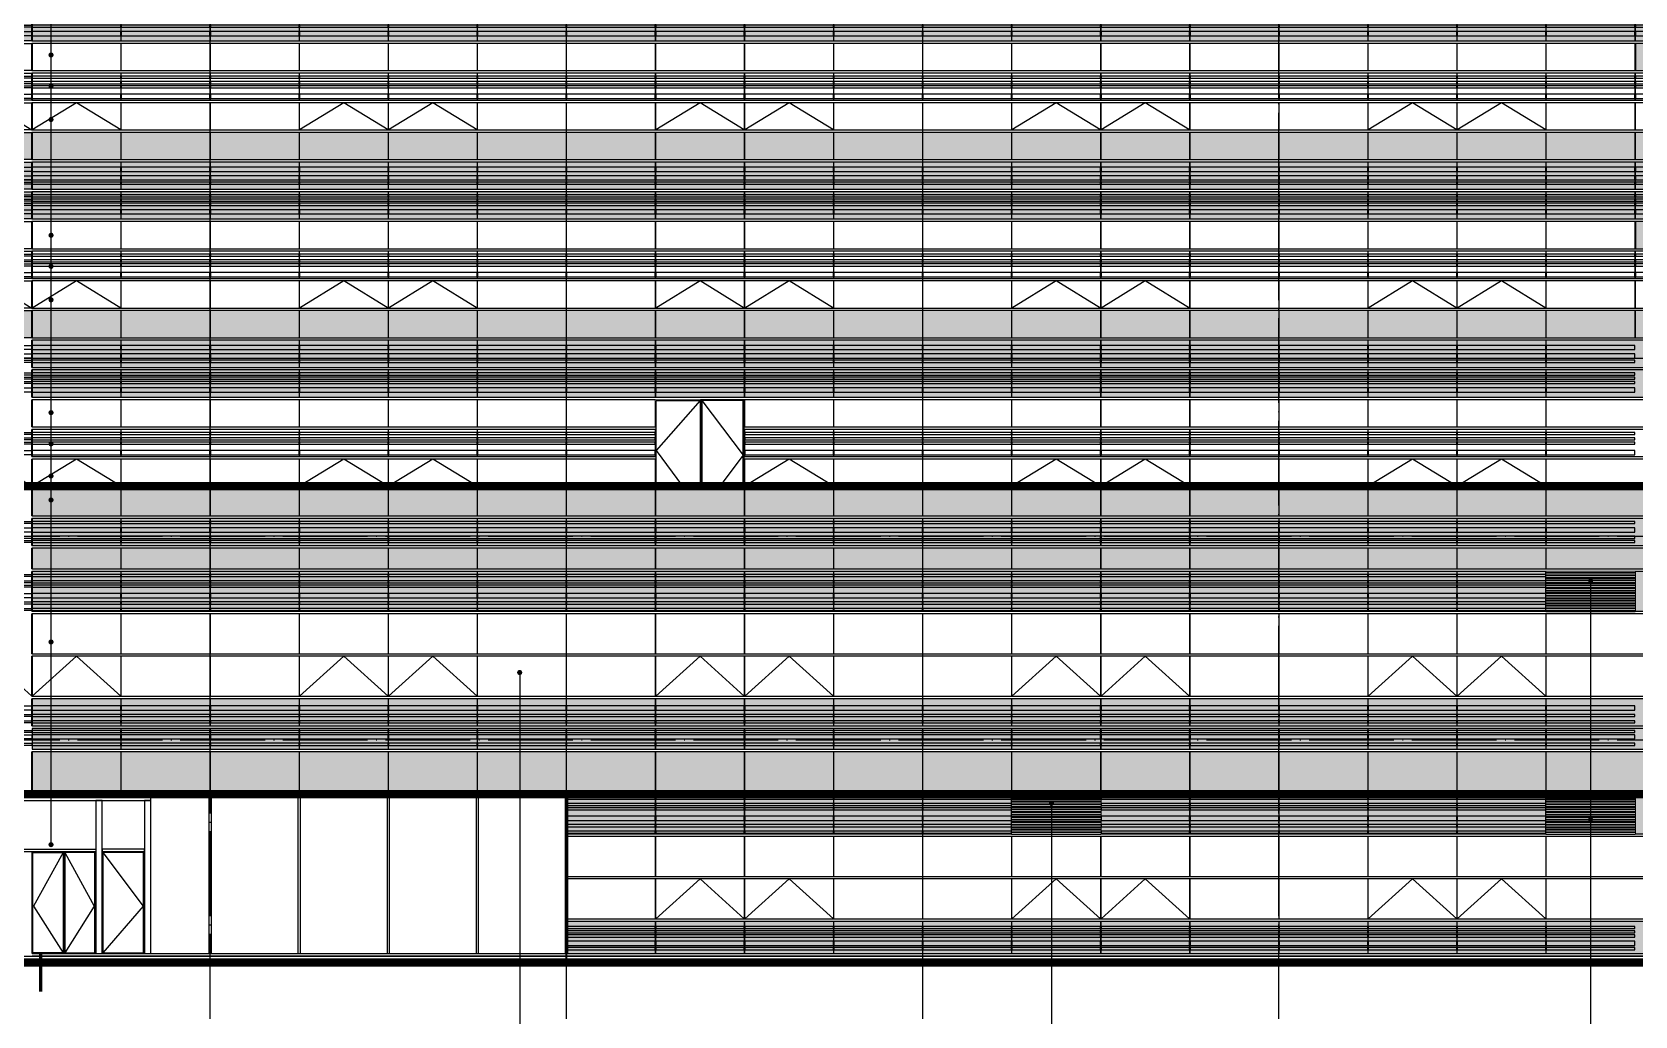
# Model space of a CAD drawing. Header units: millimetres. Extents: x 708158 to 1984082, y -168213 to -53.
# Drawn here: x 769185 to 806980, y -87367 to -64169 of the extents above; entities that cross this region are included whole.
import ezdxf

# ---------------------------------------------------------------- set-up
doc = ezdxf.new("R2010")
doc.units = ezdxf.units.MM
doc.header["$LTSCALE"] = 1000
doc.set_wipeout_variables(frame=1)
doc.linetypes.add('DOTE', pattern=[2.42, 2, -0.2, 0.02, -0.2])
doc.layers.get('0').update_dxf_attribs({"color": 8})
for name, color, linetype in [('230303生产综合楼-平面图_t8$0$DIM_IDEN', 3, 'Continuous'), ('A-AXIS', 1, 'DOTE'), ('A-看线', 63, 'Continuous'), ('DIM_LEAD', 3, 'Continuous'), ('DOTE', 1, 'DOTE'), ('WINDOW', 4, 'Continuous'), ('看线', 115, 'Continuous'), ('立面加粗', 5, 'Continuous'), ('立面填充线2 穿孔板', 105, 'Continuous'), ('立面窗户线', 21, 'Continuous')]:
    doc.layers.add(name, color=color, linetype=linetype)
doc.layers.add('E-百叶', color=8, linetype='Continuous', lineweight=35)

# ---------------------------------------------------------------- blocks, each defined once
blk = doc.blocks.new('A$C6CD55E1A')
at = {"layer": 'A-看线'}
for points in [[(0, -70), (2090, -70), (2090, -120), (0, -120)], [(0, -220), (2090, -220), (2090, -320), (0, -320)], [(2100, -70), (4190, -70), (4190, -120), (2100, -120)], [(2100, -220), (4190, -220), (4190, -320), (2100, -320)], [(0, -420), (2090, -420), (2090, -470), (0, -470)], [(0, -520), (2090, -520), (2090, -570), (0, -570)], [(2100, -420), (4190, -420), (4190, -470), (2100, -470)], [(2100, -520), (4190, -520), (4190, -570), (2100, -570)], [(0, -1320), (2090, -1320), (2090, -1370), (0, -1370)], [(0, -1470), (2090, -1470), (2090, -1520), (0, -1520)], [(2100, -1320), (4190, -1320), (4190, -1370), (2100, -1370)], [(2100, -1470), (4190, -1470), (4190, -1520), (2100, -1520)], [(0, -1570), (2090, -1570), (2090, -1620), (0, -1620)], [(0, -1770), (2090, -1770), (2090, -1870), (0, -1870)], [(2100, -1570), (4190, -1570), (4190, -1620), (2100, -1620)], [(2100, -1770), (4190, -1770), (4190, -1870), (2100, -1870)], [(0, -1970), (2090, -1970), (2090, -2020), (0, -2020)], [(0, -2120), (2090, -2120), (2090, -2170), (0, -2170)], [(2100, -1970), (4190, -1970), (4190, -2020), (2100, -2020)], [(2100, -2120), (4190, -2120), (4190, -2170), (2100, -2170)]]:
    blk.add_lwpolyline(points, close=True, dxfattribs=at)
at = {"layer": 'WINDOW'}
for points in [[(2090, 0), (2100, 0), (2100, -640), (2090, -640)], [(4190, 0), (4200, 0), (4200, -640), (4190, -640)], [(2090, -700), (2100, -700), (2100, -1190), (2090, -1190)], [(4190, -700), (4200, -700), (4200, -1190), (4190, -1190)], [(2090, -1250), (2100, -1250), (2100, -2190), (2090, -2190)], [(4190, -1250), (4200, -1250), (4200, -2190), (4190, -2190)], [(2090, -2250), (2100, -2250), (2100, -3190), (2090, -3190)], [(4190, -2250), (4200, -2250), (4200, -3190), (4190, -3190)], [(2090, -3250), (2100, -3250), (2100, -4190), (2090, -4190)], [(4190, -3250), (4200, -3250), (4200, -4190), (4190, -4190)]]:
    blk.add_lwpolyline(points, close=True, dxfattribs=at)
blk.add_lwpolyline([(2100, -4190), (3145, -3250), (4190, -4190)], dxfattribs=at)
blk = doc.blocks.new('A$C02054E28')
at = {"layer": 'A-看线'}
for points in [[(0, -170), (2090, -170), (2090, -270), (0, -270)], [(0, -370), (2090, -370), (2090, -420), (0, -420)], [(2100, -170), (4190, -170), (4190, -270), (2100, -270)], [(2100, -370), (4190, -370), (4190, -420), (2100, -420)], [(0, -520), (2090, -520), (2090, -570), (0, -570)], [(0, -750), (2090, -750), (2090, -800), (0, -800)], [(2100, -520), (4190, -520), (4190, -570), (2100, -570)], [(2100, -750), (4190, -750), (4190, -800), (2100, -800)], [(0, -850), (2090, -850), (2090, -950), (0, -950)], [(0, -1050), (2090, -1050), (2090, -1100), (0, -1100)], [(2100, -850), (4190, -850), (4190, -950), (2100, -950)], [(2100, -1050), (4190, -1050), (4190, -1100), (2100, -1100)]]:
    blk.add_lwpolyline(points, close=True, dxfattribs=at)
at = {"layer": 'WINDOW'}
for points in [[(2090, 0), (2100, 0), (2100, -640), (2090, -640)], [(4190, 0), (4200, 0), (4200, -640), (4190, -640)], [(2090, -700), (2100, -700), (2100, -1190), (2090, -1190)], [(2090, -1250), (2100, -1250), (2100, -2190), (2090, -2190)], [(4190, -1250), (4200, -1250), (4200, -2190), (4190, -2190)]]:
    blk.add_lwpolyline(points, close=True, dxfattribs=at)
blk = doc.blocks.new('A$C24AE1B25')
at = {"layer": '立面窗户线'}
blk.add_lwpolyline([(46850, 30), (0, 30), (-30, 30), (-300, 0), (-300, -30), (0, -30), (46850, -30)], dxfattribs=at)
blk = doc.blocks.new('A$C05264923')
at = {"layer": '立面窗户线'}
blk.add_lwpolyline([(46850, 30), (0, 30), (-90, 30), (-90, -30), (0, -30), (46850, -30)], dxfattribs=at)
blk = doc.blocks.new('A$C646C2EE2')
at = {"layer": 'A-看线'}
for points in [[(0, -70), (2090, -70), (2090, -120), (0, -120)], [(0, -200), (2090, -200), (2090, -250), (0, -250)], [(0, -300), (2090, -300), (2090, -350), (0, -350)], [(2100, -70), (4190, -70), (4190, -120), (2100, -120)], [(2100, -200), (4190, -200), (4190, -250), (2100, -250)], [(2100, -300), (4190, -300), (4190, -350), (2100, -350)], [(4200, -70), (6290, -70), (6290, -120), (4200, -120)], [(4200, -200), (6290, -200), (6290, -250), (4200, -250)], [(4200, -300), (6290, -300), (6290, -350), (4200, -350)], [(6300, -70), (8390, -70), (8390, -120), (6300, -120)], [(6300, -200), (8390, -200), (8390, -250), (6300, -250)], [(6300, -300), (8390, -300), (8390, -350), (6300, -350)], [(0, -500), (2090, -500), (2090, -600), (0, -600)], [(2100, -500), (4190, -500), (4190, -600), (2100, -600)], [(4200, -500), (6290, -500), (6290, -600), (4200, -600)], [(6300, -500), (8390, -500), (8390, -600), (6300, -600)]]:
    blk.add_lwpolyline(points, close=True, dxfattribs=at)
at = {"layer": 'WINDOW'}
for points in [[(2090, 0), (2100, 0), (2100, -640), (2090, -640)], [(4190, 0), (4200, 0), (4200, -640), (4190, -640)], [(6290, 0), (6300, 0), (6300, -640), (6290, -640)], [(8390, 0), (8400, 0), (8400, -640), (8390, -640)]]:
    blk.add_lwpolyline(points, close=True, dxfattribs=at)
blk = doc.blocks.new('A$C03EC34EA')
at = {"layer": 'A-看线'}
for points in [[(5, -40), (645, -40), (645, -140), (5, -140)], [(5, -240), (645, -240), (645, -340), (5, -340)], [(5, -390), (645, -390), (645, -440), (5, -440)], [(5, -690), (645, -690), (645, -740), (5, -740)], [(5, -790), (645, -790), (645, -840), (5, -840)], [(5, -890), (645, -890), (645, -940), (5, -940)], [(5, -1040), (645, -1040), (645, -1140), (5, -1140)]]:
    blk.add_lwpolyline(points, close=True, dxfattribs=at)
at = {"layer": 'WINDOW'}
for points in [[(-5, 80), (5, 80), (5, -560), (-5, -560)], [(645, 80), (655, 80), (655, -560), (645, -560)], [(-5, -620), (5, -620), (5, -1260), (-5, -1260)], [(645, -620), (655, -620), (655, -1260), (645, -1260)]]:
    blk.add_lwpolyline(points, close=True, dxfattribs=at)
blk = doc.blocks.new('A$C2A3A27BA')
at = {"layer": 'A-看线'}
for points in [[(0, -40), (2090, -40), (2090, -140), (0, -140)], [(0, -240), (2090, -240), (2090, -340), (0, -340)], [(2100, -40), (4190, -40), (4190, -140), (2100, -140)], [(2100, -240), (4190, -240), (4190, -340), (2100, -340)], [(4200, -40), (6290, -40), (6290, -140), (4200, -140)], [(4200, -240), (6290, -240), (6290, -340), (4200, -340)], [(6300, -40), (8390, -40), (8390, -140), (6300, -140)], [(6300, -240), (8390, -240), (8390, -340), (6300, -340)], [(0, -390), (2090, -390), (2090, -440), (0, -440)], [(0, -690), (2090, -690), (2090, -740), (0, -740)], [(2100, -390), (4190, -390), (4190, -440), (2100, -440)], [(2100, -690), (4190, -690), (4190, -740), (2100, -740)], [(4200, -390), (6290, -390), (6290, -440), (4200, -440)], [(4200, -690), (6290, -690), (6290, -740), (4200, -740)], [(6300, -390), (8390, -390), (8390, -440), (6300, -440)], [(6300, -690), (8390, -690), (8390, -740), (6300, -740)], [(0, -790), (2090, -790), (2090, -840), (0, -840)], [(0, -890), (2090, -890), (2090, -940), (0, -940)], [(0, -1040), (2090, -1040), (2090, -1140), (0, -1140)], [(2100, -790), (4190, -790), (4190, -840), (2100, -840)], [(2100, -890), (4190, -890), (4190, -940), (2100, -940)], [(2100, -1040), (4190, -1040), (4190, -1140), (2100, -1140)], [(4200, -790), (6290, -790), (6290, -840), (4200, -840)], [(4200, -890), (6290, -890), (6290, -940), (4200, -940)], [(4200, -1040), (6290, -1040), (6290, -1140), (4200, -1140)], [(6300, -790), (8390, -790), (8390, -840), (6300, -840)], [(6300, -890), (8390, -890), (8390, -940), (6300, -940)], [(6300, -1040), (8390, -1040), (8390, -1140), (6300, -1140)]]:
    blk.add_lwpolyline(points, close=True, dxfattribs=at)
at = {"layer": 'WINDOW'}
for points in [[(2090, 80), (2100, 80), (2100, -560), (2090, -560)], [(4190, 80), (4200, 80), (4200, -560), (4190, -560)], [(6290, 80), (6300, 80), (6300, -560), (6290, -560)], [(8390, 80), (8400, 80), (8400, -560), (8390, -560)], [(2090, -620), (2100, -620), (2100, -1260), (2090, -1260)], [(4190, -620), (4200, -620), (4200, -1260), (4190, -1260)], [(6290, -620), (6300, -620), (6300, -1260), (6290, -1260)], [(8390, -620), (8400, -620), (8400, -1260), (8390, -1260)]]:
    blk.add_lwpolyline(points, close=True, dxfattribs=at)
blk = doc.blocks.new('A$C4AFF7EBF')
at = {"layer": 'A-看线'}
for points in [[(5, -70), (645, -70), (645, -120), (5, -120)], [(5, -200), (645, -200), (645, -250), (5, -250)], [(5, -300), (645, -300), (645, -350), (5, -350)], [(5, -500), (645, -500), (645, -600), (5, -600)]]:
    blk.add_lwpolyline(points, close=True, dxfattribs=at)
at = {"layer": 'WINDOW'}
for points in [[(-5, 0), (5, 0), (5, -640), (-5, -640)], [(645, 0), (655, 0), (655, -640), (645, -640)]]:
    blk.add_lwpolyline(points, close=True, dxfattribs=at)
blk = doc.blocks.new('A$C4BD9167B')
at = {"layer": 'WINDOW'}
for points in [[(-5, 0), (5, 0), (5, -640), (-5, -640)], [(645, 0), (655, 0), (655, -640), (645, -640)], [(-5, -1400), (5, -1400), (5, -2040), (-5, -2040)], [(645, -1400), (655, -1400), (655, -2040), (645, -2040)], [(-5, -2100), (5, -2100), (5, -2740), (-5, -2740)], [(645, -2100), (655, -2100), (655, -2740), (645, -2740)]]:
    blk.add_lwpolyline(points, close=True, dxfattribs=at)
blk = doc.blocks.new('A$C455C528F')
at = {"layer": 'WINDOW'}
for points in [[(2090, 0), (2100, 0), (2100, -640), (2090, -640)], [(4190, 0), (4200, 0), (4200, -640), (4190, -640)], [(6290, 0), (6300, 0), (6300, -640), (6290, -640)], [(8390, 0), (8400, 0), (8400, -640), (8390, -640)], [(2090, -1400), (2100, -1400), (2100, -2040), (2090, -2040)], [(4190, -1400), (4200, -1400), (4200, -2040), (4190, -2040)], [(6290, -1400), (6300, -1400), (6300, -2040), (6290, -2040)], [(8390, -1400), (8400, -1400), (8400, -2040), (8390, -2040)], [(2090, -2100), (2100, -2100), (2100, -2740), (2090, -2740)], [(4190, -2100), (4200, -2100), (4200, -2740), (4190, -2740)], [(6290, -2100), (6300, -2100), (6300, -2740), (6290, -2740)], [(8390, -2100), (8400, -2100), (8400, -2740), (8390, -2740)]]:
    blk.add_lwpolyline(points, close=True, dxfattribs=at)
for points in [[(2100, -2040), (3145, -1400), (4190, -2040)], [(4200, -2040), (5245, -1400), (6290, -2040)]]:
    blk.add_lwpolyline(points, dxfattribs=at)
blk = doc.blocks.new('A$C68317506')
at = {"layer": 'A-看线'}
for points in [[(0, -40), (2090, -40), (2090, -140), (0, -140)], [(0, -240), (2090, -240), (2090, -340), (0, -340)], [(2100, -40), (4190, -40), (4190, -140), (2100, -140)], [(2100, -240), (4190, -240), (4190, -340), (2100, -340)], [(0, -390), (2090, -390), (2090, -440), (0, -440)], [(0, -690), (2090, -690), (2090, -740), (0, -740)], [(2100, -390), (4190, -390), (4190, -440), (2100, -440)], [(2100, -690), (4190, -690), (4190, -740), (2100, -740)], [(0, -790), (2090, -790), (2090, -840), (0, -840)], [(0, -890), (2090, -890), (2090, -940), (0, -940)], [(0, -1040), (2090, -1040), (2090, -1140), (0, -1140)], [(2100, -790), (4190, -790), (4190, -840), (2100, -840)], [(2100, -890), (4190, -890), (4190, -940), (2100, -940)], [(2100, -1040), (4190, -1040), (4190, -1140), (2100, -1140)], [(0, -2090), (2090, -2090), (2090, -2140), (0, -2140)], [(0, -2220), (2090, -2220), (2090, -2270), (0, -2270)], [(2100, -2090), (4190, -2090), (4190, -2140), (2100, -2140)], [(2100, -2220), (4190, -2220), (4190, -2270), (2100, -2270)], [(0, -2320), (2090, -2320), (2090, -2370), (0, -2370)], [(0, -2520), (2090, -2520), (2090, -2620), (0, -2620)], [(2100, -2320), (4190, -2320), (4190, -2370), (2100, -2370)], [(2100, -2520), (4190, -2520), (4190, -2620), (2100, -2620)]]:
    blk.add_lwpolyline(points, close=True, dxfattribs=at)
at = {"layer": 'WINDOW'}
for points in [[(2090, 80), (2100, 80), (2100, -560), (2090, -560)], [(4190, 80), (4200, 80), (4200, -560), (4190, -560)], [(2090, -620), (2100, -620), (2100, -1260), (2090, -1260)], [(4190, -620), (4200, -620), (4200, -1260), (4190, -1260)], [(2090, -1320), (2100, -1320), (2100, -1960), (2090, -1960)], [(4190, -1320), (4200, -1320), (4200, -1960), (4190, -1960)], [(2090, -2020), (2100, -2020), (2100, -2660), (2090, -2660)], [(4190, -2020), (4200, -2020), (4200, -2660), (4190, -2660)], [(2090, -2720), (2100, -2720), (2100, -3360), (2090, -3360)], [(4190, -2720), (4200, -2720), (4200, -3360), (4190, -3360)], [(2090, -3420), (2100, -3420), (2100, -4060), (2090, -4060)], [(4190, -3420), (4200, -3420), (4200, -4060), (4190, -4060)]]:
    blk.add_lwpolyline(points, close=True, dxfattribs=at)
blk.add_lwpolyline([(2100, -3360), (3145, -2720), (4190, -3360)], dxfattribs=at)
blk = doc.blocks.new('A$C090C4F04')
at = {"layer": '立面填充线2 穿孔板'}
for points in [[(5, 420), (46845, 420), (46845, -220), (5, -220)], [(5, -280), (46845, -280), (46845, -920), (5, -920)], [(5, -980), (9045, -980), (9045, -1620), (5, -1620)], [(5, -3080), (46845, -3080), (46845, -3720), (5, -3720)]]:
    blk.add_hatch(color=256, dxfattribs=at).paths.add_polyline_path(points)
at = {"layer": 'A-看线'}
for points in [[(5, 420), (46845, 420), (46845, -220), (5, -220)], [(5, -280), (46845, -280), (46845, -920), (5, -920)], [(5, -980), (9045, -980), (9045, -1620), (5, -1620)], [(5, -1680), (46845, -1680), (46845, -2320), (5, -2320)], [(5, -3080), (46845, -3080), (46845, -3720), (5, -3720)]]:
    blk.add_lwpolyline(points, close=True, dxfattribs=at)
at = {"layer": 'WINDOW'}
for points in [[(2745, -980), (2755, -980), (2755, -1620), (2745, -1620)], [(4845, -980), (4855, -980), (4855, -1620), (4845, -1620)], [(6945, -980), (6955, -980), (6955, -1620), (6945, -1620)], [(9045, -980), (9055, -980), (9055, -1620), (9045, -1620)], [(17445, -980), (17455, -980), (17455, -1620), (17445, -1620)], [(2745, -2380), (2755, -2380), (2755, -3020), (2745, -3020)], [(4845, -2380), (4855, -2380), (4855, -3020), (4845, -3020)], [(6945, -2380), (6955, -2380), (6955, -3020), (6945, -3020)], [(9045, -2380), (9055, -2380), (9055, -3020), (9045, -3020)], [(17445, -2380), (17455, -2380), (17455, -3020), (17445, -3020)], [(2745, -3080), (2755, -3080), (2755, -3720), (2745, -3720)], [(4845, -3080), (4855, -3080), (4855, -3720), (4845, -3720)], [(6945, -3080), (6955, -3080), (6955, -3720), (6945, -3720)], [(9045, -3080), (9055, -3080), (9055, -3720), (9045, -3720)], [(17445, -3080), (17455, -3080), (17455, -3720), (17445, -3720)]]:
    blk.add_lwpolyline(points, close=True, dxfattribs=at)
at = {"layer": 'A-看线'}
blk.add_blockref('A$C68317506', (42655, 340), dxfattribs=at)
at = {"layer": 'WINDOW'}
for name, p in [('A$C03EC34EA', (0, 340)), ('A$C2A3A27BA', (655, 340)), ('A$C2A3A27BA', (9055, 340)), ('A$C2A3A27BA', (17455, 340)), ('A$C2A3A27BA', (25855, 340)), ('A$C2A3A27BA', (34255, 340)), ('A$C05264923', (0, -250)), ('A$C4BD9167B', (0, -980)), ('A$C455C528F', (9055, -980)), ('A$C455C528F', (17455, -980)), ('A$C455C528F', (25855, -980)), ('A$C455C528F', (34255, -980)), ('A$C05264923', (0, -1650)), ('A$C4AFF7EBF', (0, -1680)), ('A$C646C2EE2', (655, -1680)), ('A$C646C2EE2', (9055, -1680)), ('A$C646C2EE2', (17455, -1680)), ('A$C646C2EE2', (25855, -1680)), ('A$C646C2EE2', (34255, -1680)), ('A$C05264923', (0, -2350)), ('A$C05264923', (0, -3050))]:
    blk.add_blockref(name, p, dxfattribs=at)
at = {"layer": '立面窗户线'}
for p in [(0, 450), (0, -950)]:
    blk.add_blockref('A$C24AE1B25', p, dxfattribs=at)
blk = doc.blocks.new('A$C354F61B6')
at = {"layer": 'A-看线'}
for points in [[(0, 0), (2090, 0), (2090, -50), (0, -50)], [(2100, 0), (4190, 0), (4190, -50), (2100, -50)], [(4200, 0), (6290, 0), (6290, -50), (4200, -50)], [(6300, 0), (8390, 0), (8390, -50), (6300, -50)], [(0, -100), (2090, -100), (2090, -150), (0, -150)], [(0, -200), (2090, -200), (2090, -250), (0, -250)], [(0, -350), (2090, -350), (2090, -450), (0, -450)], [(2100, -100), (4190, -100), (4190, -150), (2100, -150)], [(2100, -200), (4190, -200), (4190, -250), (2100, -250)], [(2100, -350), (4190, -350), (4190, -450), (2100, -450)], [(4200, -100), (6290, -100), (6290, -150), (4200, -150)], [(4200, -200), (6290, -200), (6290, -250), (4200, -250)], [(4200, -350), (6290, -350), (6290, -450), (4200, -450)], [(6300, -100), (8390, -100), (8390, -150), (6300, -150)], [(6300, -200), (8390, -200), (8390, -250), (6300, -250)], [(6300, -350), (8390, -350), (8390, -450), (6300, -450)], [(0, -500), (2090, -500), (2090, -555), (0, -555)], [(2100, -500), (4190, -500), (4190, -555), (2100, -555)], [(4200, -500), (6290, -500), (6290, -555), (4200, -555)], [(6300, -500), (8390, -500), (8390, -555), (6300, -555)]]:
    blk.add_lwpolyline(points, close=True, dxfattribs=at)
at = {"layer": 'WINDOW'}
for points in [[(2090, 120), (2100, 120), (2100, -640), (2090, -640)], [(4190, 120), (4200, 120), (4200, -640), (4190, -640)], [(6290, 120), (6300, 120), (6300, -640), (6290, -640)], [(8390, 120), (8400, 120), (8400, -640), (8390, -640)]]:
    blk.add_lwpolyline(points, close=True, dxfattribs=at)
blk = doc.blocks.new('A$C230C5668')
at = {"layer": 'WINDOW'}
for points in [[(2090, 2000), (2100, 2000), (2100, 1060), (2090, 1060)], [(4190, 2000), (4200, 2000), (4200, 1060), (4190, 1060)], [(6290, 2000), (6300, 2000), (6300, 1060), (6290, 1060)], [(8390, 2000), (8400, 2000), (8400, 1060), (8390, 1060)], [(8390, 2000), (8400, 2000), (8400, 1060), (8390, 1060)], [(2090, 0), (2100, 0), (2100, -940), (2090, -940)], [(4190, 0), (4200, 0), (4200, -940), (4190, -940)], [(6290, 0), (6300, 0), (6300, -940), (6290, -940)], [(8390, 0), (8400, 0), (8400, -940), (8390, -940)], [(2090, -1000), (2100, -1000), (2100, -1940), (2090, -1940)], [(4190, -1000), (4200, -1000), (4200, -1940), (4190, -1940)], [(6290, -1000), (6300, -1000), (6300, -1940), (6290, -1940)], [(8390, -1000), (8400, -1000), (8400, -1940), (8390, -1940)]]:
    blk.add_lwpolyline(points, close=True, dxfattribs=at)
for points in [[(2100, -1940), (3145, -1000), (4190, -1940)], [(4200, -1940), (5245, -1000), (6290, -1940)]]:
    blk.add_lwpolyline(points, dxfattribs=at)
blk = doc.blocks.new('A$C48FF79B3')
at = {"layer": 'A-看线'}
for points in [[(0, -70), (2090, -70), (2090, -120), (0, -120)], [(0, -220), (2090, -220), (2090, -270), (0, -270)], [(0, -320), (2090, -320), (2090, -370), (0, -370)], [(2100, -70), (4190, -70), (4190, -120), (2100, -120)], [(2100, -220), (4190, -220), (4190, -270), (2100, -270)], [(2100, -320), (4190, -320), (4190, -370), (2100, -370)], [(4200, -70), (6290, -70), (6290, -120), (4200, -120)], [(4200, -220), (6290, -220), (6290, -270), (4200, -270)], [(4200, -320), (6290, -320), (6290, -370), (4200, -370)], [(6300, -70), (8390, -70), (8390, -120), (6300, -120)], [(6300, -220), (8390, -220), (8390, -270), (6300, -270)], [(6300, -320), (8390, -320), (8390, -370), (6300, -370)], [(0, -520), (2090, -520), (2090, -620), (0, -620)], [(0, -720), (2090, -720), (2090, -770), (0, -770)], [(2100, -520), (4190, -520), (4190, -620), (2100, -620)], [(2100, -720), (4190, -720), (4190, -770), (2100, -770)], [(4200, -520), (6290, -520), (6290, -620), (4200, -620)], [(4200, -720), (6290, -720), (6290, -770), (4200, -770)], [(6300, -520), (8390, -520), (8390, -620), (6300, -620)], [(6300, -720), (8390, -720), (8390, -770), (6300, -770)], [(0, -870), (2090, -870), (2090, -920), (0, -920)], [(2100, -870), (4190, -870), (4190, -920), (2100, -920)], [(4200, -870), (6290, -870), (6290, -920), (4200, -920)], [(6300, -870), (8390, -870), (8390, -920), (6300, -920)]]:
    blk.add_lwpolyline(points, close=True, dxfattribs=at)
at = {"layer": 'WINDOW'}
for points in [[(2090, 0), (2100, 0), (2100, -940), (2090, -940)], [(4190, 0), (4200, 0), (4200, -940), (4190, -940)], [(6290, 0), (6300, 0), (6300, -940), (6290, -940)], [(8390, 0), (8400, 0), (8400, -940), (8390, -940)]]:
    blk.add_lwpolyline(points, close=True, dxfattribs=at)
blk = doc.blocks.new('A$C079B5708')
at = {"layer": 'A-看线'}
for points in [[(0, -170), (2090, -170), (2090, -270), (0, -270)], [(0, -370), (2090, -370), (2090, -420), (0, -420)], [(2100, -170), (4190, -170), (4190, -270), (2100, -270)], [(2100, -370), (4190, -370), (4190, -420), (2100, -420)], [(4200, -170), (6290, -170), (6290, -270), (4200, -270)], [(4200, -370), (6290, -370), (6290, -420), (4200, -420)], [(6300, -170), (8390, -170), (8390, -270), (6300, -270)], [(6300, -370), (8390, -370), (8390, -420), (6300, -420)], [(0, -520), (2090, -520), (2090, -570), (0, -570)], [(0, -750), (2090, -750), (2090, -800), (0, -800)], [(2100, -520), (4190, -520), (4190, -570), (2100, -570)], [(2100, -750), (4190, -750), (4190, -800), (2100, -800)], [(4200, -520), (6290, -520), (6290, -570), (4200, -570)], [(4200, -750), (6290, -750), (6290, -800), (4200, -800)], [(6300, -520), (8390, -520), (8390, -570), (6300, -570)], [(6300, -750), (8390, -750), (8390, -800), (6300, -800)], [(0, -850), (2090, -850), (2090, -950), (0, -950)], [(0, -1050), (2090, -1050), (2090, -1100), (0, -1100)], [(2100, -850), (4190, -850), (4190, -950), (2100, -950)], [(2100, -1050), (4190, -1050), (4190, -1100), (2100, -1100)], [(4200, -850), (6290, -850), (6290, -950), (4200, -950)], [(4200, -1050), (6290, -1050), (6290, -1100), (4200, -1100)], [(6300, -850), (8390, -850), (8390, -950), (6300, -950)], [(6300, -1050), (8390, -1050), (8390, -1100), (6300, -1100)]]:
    blk.add_lwpolyline(points, close=True, dxfattribs=at)
at = {"layer": 'WINDOW'}
for points in [[(2090, 0), (2100, 0), (2100, -640), (2090, -640)], [(4190, 0), (4200, 0), (4200, -640), (4190, -640)], [(6290, 0), (6300, 0), (6300, -640), (6290, -640)], [(8390, 0), (8400, 0), (8400, -640), (8390, -640)], [(2090, -700), (2100, -700), (2100, -1190), (2090, -1190)], [(4190, -700), (4200, -700), (4200, -1190), (4190, -1190)], [(6290, -700), (6300, -700), (6300, -1190), (6290, -1190)], [(8390, -700), (8400, -700), (8400, -1190), (8390, -1190)]]:
    blk.add_lwpolyline(points, close=True, dxfattribs=at)
blk = doc.blocks.new('A$C0C685A8F')
at = {"layer": 'A-看线'}
for points in [[(0, -70), (2090, -70), (2090, -120), (0, -120)], [(0, -220), (2090, -220), (2090, -320), (0, -320)], [(2100, -70), (4190, -70), (4190, -120), (2100, -120)], [(2100, -220), (4190, -220), (4190, -320), (2100, -320)], [(4200, -70), (6290, -70), (6290, -120), (4200, -120)], [(4200, -220), (6290, -220), (6290, -320), (4200, -320)], [(6300, -70), (8390, -70), (8390, -120), (6300, -120)], [(6300, -220), (8390, -220), (8390, -320), (6300, -320)], [(0, -420), (2090, -420), (2090, -470), (0, -470)], [(0, -520), (2090, -520), (2090, -570), (0, -570)], [(2100, -420), (4190, -420), (4190, -470), (2100, -470)], [(2100, -520), (4190, -520), (4190, -570), (2100, -570)], [(4200, -420), (6290, -420), (6290, -470), (4200, -470)], [(4200, -520), (6290, -520), (6290, -570), (4200, -570)], [(6300, -420), (8390, -420), (8390, -470), (6300, -470)], [(6300, -520), (8390, -520), (8390, -570), (6300, -570)]]:
    blk.add_lwpolyline(points, close=True, dxfattribs=at)
at = {"layer": 'WINDOW'}
for points in [[(2090, 0), (2100, 0), (2100, -640), (2090, -640)], [(4190, 0), (4200, 0), (4200, -640), (4190, -640)], [(6290, 0), (6300, 0), (6300, -640), (6290, -640)], [(8390, 0), (8400, 0), (8400, -640), (8390, -640)]]:
    blk.add_lwpolyline(points, close=True, dxfattribs=at)
blk = doc.blocks.new('A$C2F0649D6')
at = {"layer": 'WINDOW'}
for points in [[(2090, 0), (2100, 0), (2100, -940), (2090, -940)], [(4190, 0), (4200, 0), (4200, -940), (4190, -940)], [(6290, 0), (6300, 0), (6300, -940), (6290, -940)], [(8390, 0), (8400, 0), (8400, -940), (8390, -940)], [(8390, 0), (8400, 0), (8400, -940), (8390, -940)]]:
    blk.add_lwpolyline(points, close=True, dxfattribs=at)
blk = doc.blocks.new('A$C5AA87423')
at = {"layer": 'WINDOW'}
for points in [[(0, 0), (10, 0), (10, -490), (0, -490)], [(2100, 0), (2110, 0), (2110, -490), (2100, -490)], [(4200, 0), (4210, 0), (4210, -490), (4200, -490)], [(6300, 0), (6310, 0), (6310, -490), (6300, -490)], [(0, -1550), (10, -1550), (10, -2490), (0, -2490)], [(2100, -1550), (2110, -1550), (2110, -2490), (2100, -2490)], [(4200, -1550), (4210, -1550), (4210, -2490), (4200, -2490)], [(6300, -1550), (6310, -1550), (6310, -2490), (6300, -2490)], [(0, -2550), (10, -2550), (10, -3490), (0, -3490)], [(2100, -2550), (2110, -2550), (2110, -3490), (2100, -3490)], [(4200, -2550), (4210, -2550), (4210, -3490), (4200, -3490)], [(6300, -2550), (6310, -2550), (6310, -3490), (6300, -3490)]]:
    blk.add_lwpolyline(points, close=True, dxfattribs=at)
for points in [[(10, -3490), (1055, -2550), (2100, -3490)], [(2110, -3490), (3155, -2550), (4200, -3490)]]:
    blk.add_lwpolyline(points, dxfattribs=at)
blk = doc.blocks.new('A$C381C5572')
blk.add_wipeout([(-30, 0), (30, 0), (30, -3760), (-30, -3760)]).dxf.layer = '看线'
at = {"layer": 'WINDOW'}
blk.add_lwpolyline([(-30, 0), (30, 0), (30, -3760), (-30, -3760)], close=True, dxfattribs=at)
blk = doc.blocks.new('A$C5dbcd610')
blk.add_wipeout([(-1070, 0), (1020, 0), (1020, -2040), (-1070, -2040)]).dxf.layer = 'WINDOW'
at = {"layer": 'WINDOW'}
for points in [[(-1050, -2040), (-1050, -20), (-20, -20), (-20, -2040)], [(-20, -20), (-1050, -1200), (-432, -2040)], [(1020, -2040), (1020, 0), (0, 0), (0, -2040)], [(1000, -2040), (1000, -20), (20, -20), (20, -2040)], [(20, -20), (1000, -1310), (445, -2040)]]:
    blk.add_lwpolyline(points, dxfattribs=at)
blk = doc.blocks.new('A$Cc3478b20')
at = {"layer": 'E-百叶'}
blk.add_lwpolyline([(-395, 0), (1695, 0), (1695, -940), (-395, -940)], close=True, dxfattribs=at)
blk.add_wipeout([(-395, 0), (1695, 0), (1695, -940), (-395, -940)]).dxf.layer = 'E-百叶'
h = blk.add_hatch(dxfattribs=at)
h.set_pattern_fill('玻璃', color=256, scale=50)
h.set_pattern_definition([(0, (-760813.53, 77946.665), (0, 60), [])])
h.paths.add_polyline_path([(-395, 0), (1695, 0), (1695, -940), (-395, -940)])
blk = doc.blocks.new('byn')
at = {"layer": 'E-百叶'}
for p in [(750685, -76887), (805285, -76887), (792685, -82137), (805285, -82137)]:
    blk.add_blockref('A$Cc3478b20', p, dxfattribs=at)

msp = doc.modelspace()

# ---------------------------------------------------------------- hatches: boundary and pattern name
at = {"layer": '立面填充线2 穿孔板'}
for points in [[(816029.9, -71436.7), (769189.9, -71436.7), (769189.9, -72076.7), (816029.9, -72076.7)], [(816029.9, -72136.7), (769189.9, -72136.7), (769189.9, -72776.7), (816029.9, -72776.7)], [(816029.9, -74936.7), (769189.9, -74936.7), (769189.9, -75576.7), (816029.9, -75576.7)], [(816029.9, -75636.7), (769189.9, -75636.7), (769189.9, -76276.7), (816029.9, -76276.7)], [(816029.9, -76336.7), (769189.9, -76336.7), (769189.9, -76826.7), (816029.9, -76826.7)], [(816029.9, -76886.7), (769189.9, -76886.7), (769189.9, -77826.7), (816029.9, -77826.7)], [(816029.9, -79886.7), (769189.9, -79886.7), (769189.9, -80526.7), (816029.9, -80526.7)], [(816029.9, -80586.7), (769189.9, -80586.7), (769189.9, -81076.7), (816029.9, -81076.7)], [(816029.9, -81136.7), (769189.9, -81136.7), (769189.9, -82076.7), (816029.9, -82076.7)], [(816029.9, -82136.7), (781789.9, -82136.7), (781789.9, -83076.7), (816029.9, -83076.7)], [(816029.9, -85136.7), (781789.9, -85136.7), (781789.9, -85896.7), (816029.9, -85896.7)]]:
    msp.add_hatch(color=256, dxfattribs=at).paths.add_polyline_path(points)

# ---------------------------------------------------------------- linework, layer by layer
at = {"layer": '230303生产综合楼-平面图_t8$0$DIM_IDEN', "const_width": 75}
msp.add_lwpolyline([(769389.9, -85876.7), (769389.9, -86792.3)], dxfattribs=at)
at = {"layer": 'A-AXIS'}
for p, q in [((714598, -67656.7), (825203.3, -67656.7)), ((714598, -71856.7), (825203.3, -71856.7)), ((714598, -76056.7), (825203.3, -76056.7)), ((714598, -80856.7), (825203.3, -80856.7)), ((714598, -86106.7), (825203.3, -86106.7))]:
    msp.add_line(p, q, dxfattribs=at)
at = {"layer": 'A-看线'}
for points in [[(816029.9, -71436.7), (769189.9, -71436.7), (769189.9, -72076.7), (816029.9, -72076.7)], [(816029.9, -72136.7), (769189.9, -72136.7), (769189.9, -72776.7), (816029.9, -72776.7)], [(816029.9, -73536.7), (769189.9, -73536.7), (769189.9, -74176.7), (816029.9, -74176.7)], [(816029.9, -74936.7), (769189.9, -74936.7), (769189.9, -75576.7), (816029.9, -75576.7)], [(816029.9, -75636.7), (769189.9, -75636.7), (769189.9, -76276.7), (816029.9, -76276.7)], [(816029.9, -76336.7), (769189.9, -76336.7), (769189.9, -76826.7), (816029.9, -76826.7)], [(816029.9, -76886.7), (769189.9, -76886.7), (769189.9, -77826.7), (816029.9, -77826.7)], [(816029.9, -79886.7), (769189.9, -79886.7), (769189.9, -80526.7), (816029.9, -80526.7)], [(816029.9, -80586.7), (769189.9, -80586.7), (769189.9, -81076.7), (816029.9, -81076.7)], [(816029.9, -81136.7), (769189.9, -81136.7), (769189.9, -82076.7), (816029.9, -82076.7)], [(816029.9, -82136.7), (781789.9, -82136.7), (781789.9, -83076.7), (816029.9, -83076.7)], [(816029.9, -85136.7), (781789.9, -85136.7), (781789.9, -85896.7), (816029.9, -85896.7)]]:
    msp.add_lwpolyline(points, close=True, dxfattribs=at)
at = {"layer": 'DIM_LEAD'}
for p in [(769632.3, -64709.1), (769632.3, -65444.5), (769632.3, -66232), (769632.3, -68959.4), (769632.3, -69694.8), (769632.3, -70482.3), (769632.3, -73142), (769632.3, -73877.4), (769632.3, -74634.9), (769632.3, -75201.2)]:
    msp.add_line(p, (769632.3, -32009.6), dxfattribs=at)
at = {"layer": 'DIM_LEAD', "const_width": 60}
for points in [[(769632.3, -64739.1, 1), (769632.3, -64679.1, 1)], [(769632.3, -65474.5, 1), (769632.3, -65414.5, 1)], [(769632.3, -66262, 1), (769632.3, -66202, 1)], [(769632.3, -68989.4, 1), (769632.3, -68929.4, 1)], [(769632.3, -69724.8, 1), (769632.3, -69664.8, 1)], [(769632.3, -70512.3, 1), (769632.3, -70452.3, 1)], [(769632.3, -73172, 1), (769632.3, -73112, 1)], [(769632.3, -73907.4, 1), (769632.3, -73847.4, 1)], [(769632.3, -74664.9, 1), (769632.3, -74604.9, 1)], [(769632.3, -75231.2, 1), (769632.3, -75171.2, 1)], [(769632.3, -83357.6, 1), (769632.3, -83297.6, 1)], [(769632.3, -83357.6, 1), (769632.3, -83297.6, 1)]]:
    msp.add_lwpolyline(points, format="xyb", close=True, dxfattribs=at)
at = {"layer": 'DOTE'}
for p, q in [((781784.9, -87432.6), (781784.9, -34859.5)), ((790184.9, -87432.6), (790184.9, -34859.5)), ((798584.9, -87432.6), (798584.9, -34859.5))]:
    msp.add_line(p, q, dxfattribs=at)
at = {"layer": 'WINDOW'}
for points in [[(798589.9, -72836.7), (798579.9, -72836.7), (798579.9, -73476.7), (798589.9, -73476.7)], [(798589.9, -74236.7), (798579.9, -74236.7), (798579.9, -74876.7), (798589.9, -74876.7)], [(798589.9, -74936.7), (798579.9, -74936.7), (798579.9, -75576.7), (798589.9, -75576.7)], [(790189.9, -75886.7), (790179.9, -75886.7), (790179.9, -76826.7), (790189.9, -76826.7)], [(771984.9, -82286.7), (771834.9, -82286.7), (771834.9, -85896.7), (771984.9, -85896.7)], [(798589.9, -82136.7), (798579.9, -82136.7), (798579.9, -83076.7), (798589.9, -83076.7)]]:
    msp.add_lwpolyline(points, close=True, dxfattribs=at)
at = {"layer": 'WINDOW', "elevation": 0}
for points in [[(770834.9, -82286.7), (770684.9, -82286.7), (770684.9, -85896.7), (770834.9, -85896.7)], [(770684.9, -83436.7), (770684.9, -83496.7), (767684.9, -83496.7), (767684.9, -83436.7)], [(769184.9, -83496.7), (769934.9, -83496.7), (769934.9, -85896.7), (769184.9, -85896.7)], [(769204.9, -83516.7), (769914.9, -83516.7), (769914.9, -85876.7), (769204.9, -85876.7)], [(770684.9, -83496.7), (769934.9, -83496.7), (769934.9, -85896.7), (770684.9, -85896.7)], [(770664.9, -83516.7), (769954.9, -83516.7), (769954.9, -85876.7), (770664.9, -85876.7)], [(770834.9, -83436.7), (770834.9, -83496.7), (771834.9, -83496.7), (771834.9, -83436.7)], [(771834.9, -83496.7), (770834.9, -83496.7), (770834.9, -85896.7), (771834.9, -85896.7)], [(771814.9, -83516.7), (770854.9, -83516.7), (770854.9, -85876.7), (771814.9, -85876.7)]]:
    msp.add_lwpolyline(points, close=True, dxfattribs=at)
for points in [[(769914.9, -83516.7), (769217, -84781.7), (769914.9, -85876.7)], [(769954.9, -83516.7), (770652.8, -84781.7), (769954.9, -85876.7)], [(770854.9, -83516.7), (771802.8, -84781.7), (770854.9, -85876.7)]]:
    msp.add_lwpolyline(points, dxfattribs=at)
at = {"layer": '立面窗户线'}
for points in [[(781789.9, -83076.7), (816034.9, -83076.7), (816124.9, -83076.7), (816124.9, -83136.7), (816034.9, -83136.7), (781789.9, -83136.7)], [(781814.9, -84076.7), (816034.9, -84076.7), (816064.9, -84076.7), (816334.9, -84106.7), (816334.9, -84136.7), (816034.9, -84136.7), (781814.9, -84136.7)], [(781814.9, -85076.7), (816034.9, -85076.7), (816064.9, -85076.7), (816334.9, -85106.7), (816334.9, -85136.7), (816034.9, -85136.7), (781814.9, -85136.7)]]:
    msp.add_lwpolyline(points, dxfattribs=at)

# ---------------------------------------------------------------- block references
at = {"layer": 'A-看线'}
for name, p in [('A$C090C4F04', (722334.9, -63456.7)), ('A$C090C4F04', (722334.9, -67656.7)), ('A$C68317506', (764989.9, -71516.7)), ('A$C6CD55E1A', (764989.9, -75636.7)), ('A$C02054E28', (764989.9, -79886.7))]:
    msp.add_blockref(name, p, dxfattribs=at)
at = {"layer": 'A-看线', "xscale": -1}
for name, p in [('A$C090C4F04', (816034.9, -63456.7)), ('A$C090C4F04', (816034.9, -67656.7)), ('A$C68317506', (773379.9, -71516.7)), ('A$C6CD55E1A', (773379.9, -75636.7)), ('A$C5AA87423', (779689.9, -76336.7)), ('A$C5AA87423', (788089.9, -76336.7)), ('A$C5AA87423', (796489.9, -76336.7)), ('A$C5AA87423', (804889.9, -76336.7)), ('A$C02054E28', (773379.9, -79886.7)), ('A$C354F61B6', (790179.9, -85256.7)), ('A$C354F61B6', (798579.9, -85256.7)), ('A$C354F61B6', (806979.9, -85256.7))]:
    msp.add_blockref(name, p, dxfattribs=at)
at = {"layer": 'WINDOW', "xscale": -1}
for name, p in [('A$C2A3A27BA', (781779.9, -71516.7)), ('A$C2A3A27BA', (790179.9, -71516.7)), ('A$C2A3A27BA', (798579.9, -71516.7)), ('A$C2A3A27BA', (806979.9, -71516.7)), ('A$C05264923', (816034.9, -72106.7)), ('A$C455C528F', (781779.9, -72836.7)), ('A$C455C528F', (790179.9, -72836.7)), ('A$C455C528F', (798579.9, -72836.7)), ('A$C455C528F', (806979.9, -72836.7)), ('A$C05264923', (816034.9, -73506.7)), ('A$C646C2EE2', (781779.9, -73536.7)), ('A$C646C2EE2', (790179.9, -73536.7)), ('A$C646C2EE2', (798579.9, -73536.7)), ('A$C646C2EE2', (806979.9, -73536.7)), ('A$C05264923', (816034.9, -74206.7)), ('A$C05264923', (816034.9, -74906.7)), ('A$C0C685A8F', (781779.9, -75636.7)), ('A$C0C685A8F', (790179.9, -75636.7)), ('A$C0C685A8F', (798579.9, -75636.7)), ('A$C0C685A8F', (806979.9, -75636.7)), ('A$C05264923', (816034.9, -76856.7)), ('A$C48FF79B3', (781779.9, -76886.7)), ('A$C48FF79B3', (790179.9, -76886.7)), ('A$C48FF79B3', (798579.9, -76886.7)), ('A$C48FF79B3', (806979.9, -76886.7)), ('A$C05264923', (816034.9, -77856.7)), ('A$C079B5708', (781779.9, -79886.7)), ('A$C079B5708', (790179.9, -79886.7)), ('A$C079B5708', (798579.9, -79886.7)), ('A$C079B5708', (806979.9, -79886.7)), ('A$C05264923', (816034.9, -80556.7)), ('A$C2F0649D6', (781779.9, -81136.7)), ('A$C230C5668', (790179.9, -83136.7)), ('A$C2F0649D6', (790179.9, -81136.7)), ('A$C230C5668', (798579.9, -83136.7)), ('A$C2F0649D6', (798579.9, -81136.7)), ('A$C230C5668', (806979.9, -83136.7)), ('A$C48FF79B3', (790179.9, -82136.7)), ('A$C48FF79B3', (798579.9, -82136.7)), ('A$C48FF79B3', (806979.9, -82136.7))]:
    msp.add_blockref(name, p, dxfattribs=at)
at = {"layer": '立面窗户线', "xscale": -1}
for p in [(816034.9, -71406.7), (816034.9, -72806.7), (816034.9, -75606.7), (816034.9, -76306.7), (816034.9, -78856.7), (816034.9, -79856.7), (816034.9, -81106.7), (816034.9, -82106.7), (816034.9, -85926.7)]:
    msp.add_blockref('A$C24AE1B25', p, dxfattribs=at)

# ---------------------------------------------------------------- next in the draw order: block references
msp.add_blockref('A$C5dbcd610', (784954.9, -72836.7))
at = {"layer": 'WINDOW', "xscale": -1}
for p in [(773384.9, -82136.7), (775484.9, -82136.7), (777584.9, -82136.7), (779684.9, -82136.7)]:
    msp.add_blockref('A$C381C5572', p, dxfattribs=at)

# ---------------------------------------------------------------- next in the draw order: linework, layer by layer
at = {"layer": 'A-AXIS'}
msp.add_line((714598, -85956.7), (825203.3, -85956.7), dxfattribs=at)
at = {"layer": 'DOTE'}
msp.add_line((773384.9, -87432.6), (773384.9, -34859.5), dxfattribs=at)
at = {"layer": '立面加粗', "const_width": 200}
msp.add_lwpolyline([(722335.5, -74876.7), (816039.9, -74876.7)], dxfattribs=at)
at = {"layer": '立面窗户线'}
msp.add_lwpolyline([(722034.9, -85956.7), (816333.7, -85956.7), (816336.1, -86106.7), (722034.9, -86106.7)], close=True, dxfattribs=at)

# ---------------------------------------------------------------- next in the draw order: block references
at = {"layer": 'DOTE'}
msp.add_blockref('byn', (0, 0), dxfattribs=at)

# ---------------------------------------------------------------- next in the draw order: linework, layer by layer
at = {"layer": 'DIM_LEAD'}
for p, q in [((769632.3, -83327.6), (769632.3, -32009.6)), ((769632.3, -78548.2), (769632.3, -32009.6)), ((769632.3, -83327.6), (769632.3, -32009.6)), ((805934.9, -77106.7), (805932.8, -94466.3)), ((780682.5, -79269.2), (780682.5, -94466.3)), ((793219.9, -82356.7), (793219.9, -95627.2)), ((805935, -82734.6), (805932.8, -94466.3))]:
    msp.add_line(p, q, dxfattribs=at)
at = {"layer": 'DIM_LEAD', "const_width": 60}
for points in [[(805934.9, -77076.7, 1), (805934.9, -77136.7, 1)], [(769632.3, -78578.2, 1), (769632.3, -78518.2, 1)], [(780682.5, -79239.2, 1), (780682.5, -79299.2, 1)], [(793219.9, -82326.7, 1), (793219.9, -82386.7, 1)], [(805935, -82704.6, 1), (805935, -82764.6, 1)]]:
    msp.add_lwpolyline(points, format="xyb", close=True, dxfattribs=at)
at = {"layer": 'WINDOW'}
msp.add_lwpolyline([(771984.9, -82286.7), (771984.9, -82136.7), (766384.9, -82136.7), (766384.9, -82286.7)], close=True, dxfattribs=at)

# ---------------------------------------------------------------- next in the draw order: block references
at = {"layer": 'WINDOW', "xscale": -1}
msp.add_blockref('A$C381C5572', (781784.9, -82136.7), dxfattribs=at)

# ---------------------------------------------------------------- next in the draw order: linework, layer by layer
at = {"layer": '立面加粗'}
for p, q in [((722334.9, -82136.7), (781784.9, -82136.7)), ((781784.9, -82136.7), (781784.9, -85956.7))]:
    msp.add_line(p, q, dxfattribs=at)
at = {"layer": '立面加粗', "const_width": 200}
for points in [[(816039.9, -82136.7), (722335.1, -82136.7)], [(715648, -86106.7), (824033.1, -86106.7)]]:
    msp.add_lwpolyline(points, dxfattribs=at)
at = {"layer": '立面加粗', "const_width": 50}
msp.add_lwpolyline([(781784.9, -86122.6), (781784.9, -82136.7), (816039.9, -82136.7), (816039.9, -86122.6)], close=True, dxfattribs=at)

doc.saveas('drawing.dxf')
